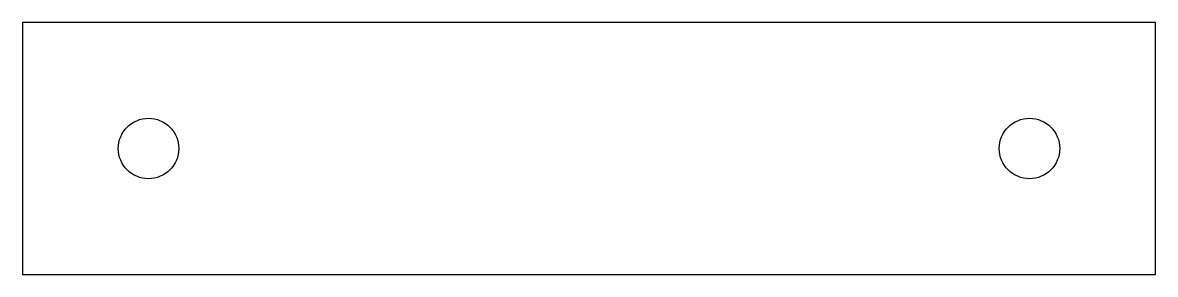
# Model space of a CAD drawing. Header units: millimetres. Extents: x 0 to 450, y 0 to 100.
import ezdxf

# ---------------------------------------------------------------- set-up
doc = ezdxf.new("R2010")
doc.units = ezdxf.units.MM
doc.layers.add('cutting', color=1, linetype='Continuous')

msp = doc.modelspace()

# ---------------------------------------------------------------- linework, layer by layer
at = {"layer": 'cutting', "color": 1}
for p, q in [((450, 100), (0, 100)), ((0, 100), (0, 0)), ((450, 0), (450, 100)), ((0, 0), (225, 0)), ((225, 0), (450, 0))]:
    msp.add_line(p, q, dxfattribs=at)
for centre in [(50, 50), (400, 50)]:
    msp.add_circle(centre, 12, dxfattribs=at)

doc.saveas('drawing.dxf')
